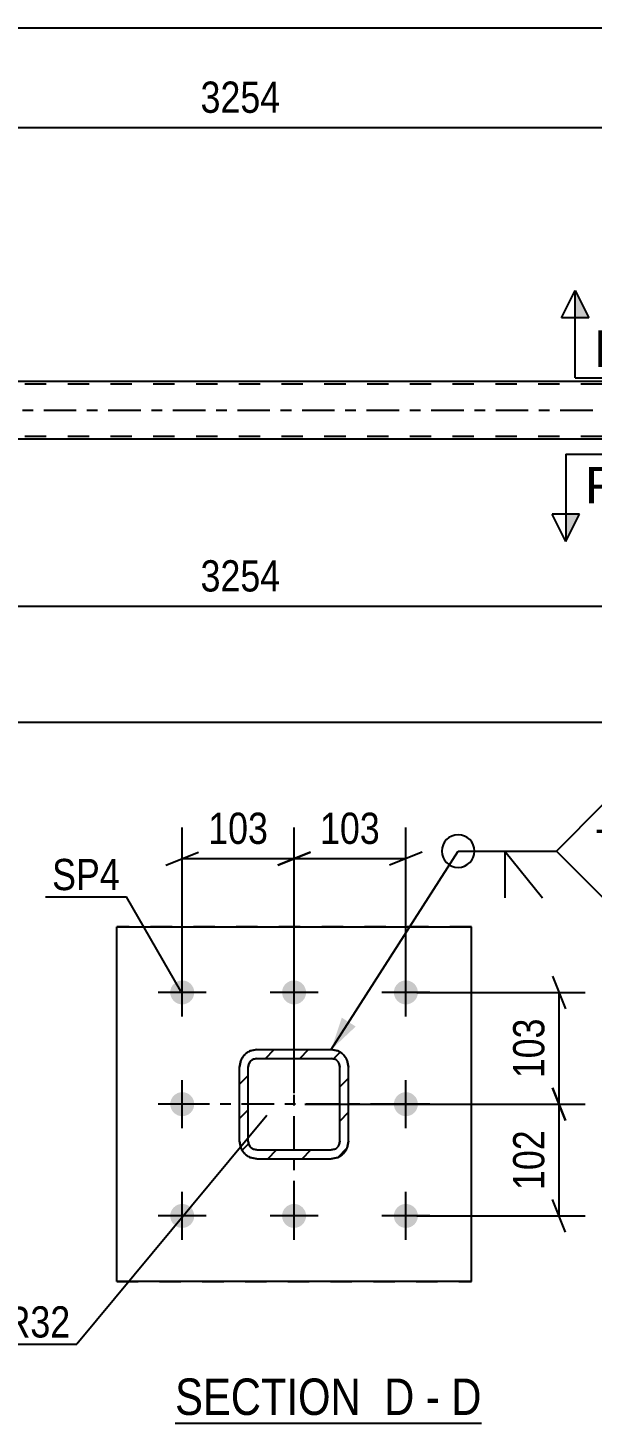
# Model space of a CAD drawing. Header units: millimetres. Extents: x 0 to 841, y 0 to 594.
# Drawn here: x 84.9 to 136.6, y 134.7 to 262.7 of the extents above; entities that cross this region are included whole.
import ezdxf

# ---------------------------------------------------------------- set-up
doc = ezdxf.new("R2010")
doc.units = ezdxf.units.MM
doc.linetypes.add('DXK_LINE_DOT2', pattern=[3.9198, 1.9599, -1.9599])
doc.linetypes.add('DXK_LINE_DOT3', pattern=[5.9187, 2.979, -0.9799, 0.9799, -0.9799])
doc.styles.add('Arial', font='ARIAL.TTF', dxfattribs={"height": 0.2})
doc.styles.add('Arial Narrow', font='ARIALN.TTF', dxfattribs={"height": 0.2})

# ---------------------------------------------------------------- blocks, each defined once
blk = doc.blocks.new('Unknown-404166606-14 - 5936')
at = {"color": 6, "linetype": 'Continuous'}
blk.add_line((98.4, 134.74), (126.47, 134.74), dxfattribs=at)
at = {"color": 0, "linetype": 'Continuous'}
for points in [[(116.51, 135.49), (116.51, 138.99), (98.4, 138.99), (98.4, 135.49)], [(120.33, 135.49), (120.33, 138.99), (117.56, 138.99), (117.56, 135.49)], [(122.66, 135.49), (122.66, 138.99), (121.38, 138.99), (121.38, 135.49)], [(126.47, 135.49), (126.47, 138.99), (123.71, 138.99), (123.71, 135.49)]]:
    blk.add_wipeout(points, dxfattribs=at)
at = {"color": 7, "linetype": 'Continuous', "style": 'Arial Narrow'}
for s, p in [('SECTION ', (98.4, 135.49)), ('D', (117.56, 135.49)), ('D', (123.71, 135.49)), ('-', (121.38, 135.49))]:
    blk.add_text(s, height=3.34, dxfattribs=at).set_placement(p)
blk = doc.blocks.new('Part-404166606-3677 - 3614')
at = {"color": 2, "linetype": 'Continuous'}
for p, q in [((153.92, 230.27), (62.68, 230.27)), ((153.92, 224.99), (62.68, 224.99))]:
    blk.add_line(p, q, dxfattribs=at)
at = {"color": 7, "linetype": 'DXK_LINE_DOT2'}
for p, q in [((721.6, 230.03), (62.68, 230.03)), ((721.6, 225.23), (62.68, 225.23))]:
    blk.add_line(p, q, dxfattribs=at)
at = {"color": 7, "linetype": 'DXK_LINE_DOT3'}
blk.add_line((62.68, 227.63), (721.6, 227.63), dxfattribs=at)
blk = doc.blocks.new('Bolt-404166606-5983 - 5936')
at = {"linetype": 'Continuous'}
for points in [[(99.05, 173.14, -1), (99.05, 175.34, -1)], [(109.3, 173.14, -1), (109.3, 175.34, -1)], [(119.55, 173.14, -1), (119.55, 175.34, -1)], [(99.05, 162.89, -1), (99.05, 165.09, -1)], [(119.55, 162.89, -1), (119.55, 165.09, -1)], [(99.05, 152.64, -1), (99.05, 154.84, -1)], [(109.3, 152.64, -1), (109.3, 154.84, -1)], [(119.55, 152.64, -1), (119.55, 154.84, -1)]]:
    blk.add_hatch(color=1, dxfattribs=at).paths.add_polyline_path(points)
at = {"color": 1, "linetype": 'Continuous'}
for p, q in [((99.05, 172.04), (99.05, 176.44)), ((109.3, 172.04), (109.3, 176.44)), ((119.55, 172.04), (119.55, 176.44)), ((101.25, 174.24), (96.85, 174.24)), ((111.5, 174.24), (107.1, 174.24)), ((121.75, 174.24), (117.35, 174.24)), ((99.05, 161.79), (99.05, 166.19)), ((119.55, 161.79), (119.55, 166.19)), ((101.25, 163.99), (96.85, 163.99)), ((121.75, 163.99), (117.35, 163.99)), ((99.05, 151.54), (99.05, 155.94)), ((109.3, 151.54), (109.3, 155.94)), ((119.55, 151.54), (119.55, 155.94)), ((101.25, 153.74), (96.85, 153.74)), ((111.5, 153.74), (107.1, 153.74)), ((121.75, 153.74), (117.35, 153.74))]:
    blk.add_line(p, q, dxfattribs=at)
blk = doc.blocks.new('Part-404166606-6035 - 5936')
at = {"color": 2, "linetype": 'Continuous'}
for p, q in [((93.05, 180.24), (125.55, 180.24)), ((93.05, 147.74), (93.05, 180.24)), ((125.55, 147.74), (125.55, 180.24)), ((125.55, 147.74), (93.05, 147.74))]:
    blk.add_line(p, q, dxfattribs=at)
at = {"color": 7, "linetype": 'DXK_LINE_DOT2'}
for p, q in [((125.55, 180.24), (93.05, 180.24)), ((93.05, 147.74), (125.55, 147.74))]:
    blk.add_line(p, q, dxfattribs=at)
blk = doc.blocks.new('Part-404166606-6057 - 5936')
at = {"linetype": 'Continuous'}
h = blk.add_hatch(dxfattribs=at)
h.set_pattern_fill('', scale=0.7, style=0, pattern_type=0)
h.set_pattern_definition([(45, (113.3113, 159.111), (-1.57154, 1.57154), [])])
h.paths.add_polyline_path([(112.7, 158.99), (113.31, 159.11), (113.83, 159.46), (114.18, 159.98), (114.3, 160.59), (114.3, 167.39), (114.18, 168), (113.83, 168.52), (113.31, 168.87), (112.7, 168.99), (105.9, 168.99), (105.29, 168.87), (104.77, 168.52), (104.42, 168), (104.3, 167.39), (104.3, 160.59), (104.42, 159.98), (104.77, 159.46), (105.29, 159.11), (105.9, 158.99)])
h.paths.add_polyline_path([(105.9, 159.79), (105.59, 159.85), (105.33, 160.02), (105.16, 160.28), (105.1, 160.59), (105.1, 167.39), (105.16, 167.7), (105.33, 167.95), (105.59, 168.13), (105.9, 168.19), (112.7, 168.19), (113.01, 168.13), (113.26, 167.95), (113.44, 167.7), (113.5, 167.39), (113.5, 160.59), (113.44, 160.28), (113.26, 160.02), (113.01, 159.85), (112.7, 159.79)])
at = {"color": 7, "linetype": 'DXK_LINE_DOT3'}
for p, q in [((109.3, 153.99), (109.3, 173.99)), ((119.3, 163.99), (99.3, 163.99))]:
    blk.add_line(p, q, dxfattribs=at)
at = {"color": 7, "linetype": 'DXK_LINE_DOT2'}
for p, q in [((105.29, 168.87), (105.9, 168.99)), ((105.9, 168.99), (112.7, 168.99)), ((112.7, 168.99), (113.31, 168.87)), ((104.3, 167.39), (104.42, 168)), ((105.16, 167.7), (105.1, 167.39)), ((105.9, 168.19), (105.59, 168.13)), ((105.9, 168.19), (112.7, 168.19)), ((113.01, 168.13), (112.7, 168.19)), ((113.5, 167.39), (113.44, 167.7)), ((114.18, 168), (114.3, 167.39)), ((104.3, 160.59), (104.3, 167.39)), ((105.1, 160.59), (105.1, 167.39)), ((113.5, 160.59), (113.5, 167.39)), ((114.3, 160.59), (114.3, 167.39)), ((104.42, 159.98), (104.3, 160.59)), ((105.1, 160.59), (105.16, 160.28)), ((113.44, 160.28), (113.5, 160.59)), ((114.3, 160.59), (114.18, 159.98)), ((105.9, 158.99), (105.29, 159.11)), ((105.59, 159.85), (105.9, 159.79)), ((105.9, 159.79), (112.7, 159.79)), ((105.9, 158.99), (112.7, 158.99)), ((112.7, 159.79), (113.01, 159.85)), ((113.31, 159.11), (112.7, 158.99))]:
    blk.add_line(p, q, dxfattribs=at)
at = {"color": 2, "linetype": 'Continuous'}
for p, q in [((105.9, 168.99), (105.29, 168.87)), ((105.9, 168.99), (112.7, 168.99)), ((113.31, 168.87), (112.7, 168.99)), ((104.42, 168), (104.3, 167.39)), ((105.1, 167.39), (105.16, 167.7)), ((105.59, 168.13), (105.9, 168.19)), ((105.9, 168.19), (112.7, 168.19)), ((112.7, 168.19), (113.01, 168.13)), ((113.44, 167.7), (113.5, 167.39)), ((114.3, 167.39), (114.18, 168)), ((104.3, 160.59), (104.3, 167.39)), ((105.1, 160.59), (105.1, 167.39)), ((113.5, 160.59), (113.5, 167.39)), ((114.3, 160.59), (114.3, 167.39)), ((104.3, 160.59), (104.42, 159.98)), ((105.16, 160.28), (105.1, 160.59)), ((113.5, 160.59), (113.44, 160.28)), ((114.18, 159.98), (114.3, 160.59)), ((105.29, 159.11), (105.9, 158.99)), ((105.9, 159.79), (105.59, 159.85)), ((105.9, 159.79), (112.7, 159.79)), ((105.9, 158.99), (112.7, 158.99)), ((113.01, 159.85), (112.7, 159.79)), ((112.7, 158.99), (113.31, 159.11))]:
    blk.add_line(p, q, dxfattribs=at)
at = {"color": 7, "linetype": 'DXK_LINE_DOT2'}
for centre, radius, start, end in [((105.9, 167.39), 1.6, 112.5, 157.5), ((105.9, 167.39), 0.8, 112.5, 157.5), ((112.7, 167.39), 0.8, 22.5, 67.5), ((112.7, 167.39), 1.6, 22.5, 67.5), ((105.9, 160.59), 1.6, 202.5, 247.5), ((105.9, 160.59), 0.8, 202.5, 247.5), ((112.7, 160.59), 0.8, 292.5, 337.5), ((112.7, 160.59), 1.6, 292.5, 337.5)]:
    blk.add_arc(centre, radius, start, end, dxfattribs=at)
at = {"color": 2, "linetype": 'Continuous'}
for centre, radius, start, end in [((105.9, 167.39), 1.6, 112.5, 157.5), ((105.9, 167.39), 0.8, 112.5, 157.5), ((112.7, 167.39), 0.8, 22.5, 67.5), ((112.7, 167.39), 1.6, 22.5, 67.5), ((105.9, 160.59), 1.6, 202.5, 247.5), ((105.9, 160.59), 0.8, 202.5, 247.5), ((112.7, 160.59), 0.8, 292.5, 337.5), ((112.7, 160.59), 1.6, 292.5, 337.5)]:
    blk.add_arc(centre, radius, start, end, dxfattribs=at)
blk = doc.blocks.new('StraightDimension-404166606-19207 - 3614')
at = {"color": 7, "linetype": 'Continuous'}
blk.add_line((53.42, 199.02), (730.86, 199.02), dxfattribs=at)
blk = doc.blocks.new('StraightDimension-404166606-14227 - 3614')
at = {"color": 7, "linetype": 'Continuous'}
for p, q in [((54.06, 223.99), (54.06, 206.54)), ((154.72, 215.59), (154.72, 201.05)), ((55.56, 210.26), (52.56, 209.06)), ((153.22, 209.06), (156.22, 210.26)), ((54.06, 209.66), (154.72, 209.66))]:
    blk.add_line(p, q, dxfattribs=at)
at = {"color": 0}
blk.add_wipeout([(108.65, 210.41), (108.65, 214.61), (100.13, 214.61), (100.13, 210.41)], dxfattribs=at)
at = {"color": 3, "style": 'Arial Narrow'}
blk.add_text('3254', height=2.863, dxfattribs=at).set_placement((100.73, 211.01))
at = {"color": 0, "linetype": 'Continuous'}
for points in [[(53.46, 208.96), (49.26, 208.96), (49.26, 205.94), (53.46, 205.94)], [(154.12, 208.96), (149.92, 208.96), (149.92, 200.45), (154.12, 200.45)]]:
    blk.add_wipeout(points, dxfattribs=at)
at = {"color": 3, "linetype": 'Continuous', "style": 'Arial Narrow'}
for s, height, p in [('0', 2.86, (52.86, 206.54)), ('3254', 2.863, (153.52, 201.05))]:
    blk.add_text(s, height=height, rotation=90.0002, dxfattribs=at).set_placement(p)
blk = doc.blocks.new('StraightDimension-404166606-14250 - 3614')
at = {"color": 7, "linetype": 'Continuous'}
for p, q in [((54.06, 231.27), (54.06, 256.41)), ((154.72, 239.67), (154.72, 256.41)), ((55.56, 254.16), (52.56, 252.96)), ((54.06, 253.56), (154.72, 253.56)), ((153.22, 252.96), (156.22, 254.16))]:
    blk.add_line(p, q, dxfattribs=at)
at = {"color": 0}
blk.add_wipeout([(108.65, 254.31), (108.65, 258.51), (100.13, 258.51), (100.13, 254.31)], dxfattribs=at)
at = {"color": 3, "style": 'Arial Narrow'}
blk.add_text('3254', height=2.863, dxfattribs=at).set_placement((100.73, 254.91))
blk = doc.blocks.new('StraightDimension-404166606-19240 - 3614')
at = {"color": 7, "linetype": 'Continuous'}
blk.add_line((54.06, 262.7), (730.22, 262.7), dxfattribs=at)
blk = doc.blocks.new('StraightDimension-404166606-37538 - 5936')
at = {"color": 7, "linetype": 'Continuous'}
for p, q in [((132.99, 175.74), (134.19, 172.74)), ((120.55, 174.24), (135.99, 174.24)), ((133.59, 163.99), (133.59, 174.24)), ((134.19, 162.49), (132.99, 165.49)), ((110.3, 163.99), (135.99, 163.99))]:
    blk.add_line(p, q, dxfattribs=at)
at = {"color": 0}
blk.add_wipeout([(132.84, 172.46), (128.64, 172.46), (128.64, 165.77), (132.84, 165.77)], dxfattribs=at)
at = {"color": 3, "style": 'Arial Narrow'}
blk.add_text('103', height=2.863, rotation=90.0002, dxfattribs=at).set_placement((132.24, 166.37))
blk = doc.blocks.new('StraightDimension-404166606-37539 - 5936')
at = {"color": 7, "linetype": 'Continuous'}
for p, q in [((132.99, 165.49), (134.19, 162.49)), ((110.3, 163.99), (135.99, 163.99)), ((133.59, 153.74), (133.59, 163.99)), ((134.19, 152.24), (132.99, 155.24)), ((120.55, 153.74), (135.99, 153.74))]:
    blk.add_line(p, q, dxfattribs=at)
at = {"color": 0}
blk.add_wipeout([(132.84, 162.21), (128.64, 162.21), (128.64, 155.52), (132.84, 155.52)], dxfattribs=at)
at = {"color": 3, "style": 'Arial Narrow'}
blk.add_text('102', height=2.863, rotation=90.0002, dxfattribs=at).set_placement((132.24, 156.12))
blk = doc.blocks.new('StraightDimension-404166606-37610 - 5936')
at = {"color": 7, "linetype": 'Continuous'}
for p, q in [((109.3, 164.99), (109.3, 189.36)), ((119.55, 175.24), (119.55, 189.36)), ((107.8, 185.91), (110.8, 187.11)), ((121.05, 187.11), (118.05, 185.91)), ((109.3, 186.51), (119.55, 186.51))]:
    blk.add_line(p, q, dxfattribs=at)
at = {"color": 0}
blk.add_wipeout([(117.77, 187.26), (117.77, 191.46), (111.08, 191.46), (111.08, 187.26)], dxfattribs=at)
at = {"color": 3, "style": 'Arial Narrow'}
blk.add_text('103', height=2.863, dxfattribs=at).set_placement((111.68, 187.86))
blk = doc.blocks.new('StraightDimension-404166606-37611 - 5936')
at = {"color": 7, "linetype": 'Continuous'}
for p, q in [((99.05, 175.24), (99.05, 189.36)), ((109.3, 164.99), (109.3, 189.36)), ((97.55, 185.91), (100.55, 187.11)), ((110.8, 187.11), (107.8, 185.91)), ((99.05, 186.51), (109.3, 186.51))]:
    blk.add_line(p, q, dxfattribs=at)
at = {"color": 0}
blk.add_wipeout([(107.52, 187.26), (107.52, 191.46), (100.83, 191.46), (100.83, 187.26)], dxfattribs=at)
at = {"color": 3, "style": 'Arial Narrow'}
blk.add_text('103', height=2.863, dxfattribs=at).set_placement((101.43, 187.86))
blk = doc.blocks.new('SectionMark-404166606-3982 - 3614')
at = {"linetype": 'Continuous'}
for points in [[(136.31, 236.11), (135.06, 236.11), (135.06, 238.61)], [(180.59, 236.11), (179.34, 236.11), (180.59, 238.61)]]:
    blk.add_hatch(color=6, dxfattribs=at).paths.add_polyline_path(points)
at = {"color": 6, "linetype": 'Continuous'}
for p, q in [((133.81, 236.11), (135.06, 238.61)), ((135.06, 230.61), (135.06, 238.61)), ((135.06, 238.61), (136.31, 236.11)), ((180.59, 238.61), (179.34, 236.11)), ((180.59, 230.61), (180.59, 238.61)), ((180.59, 238.61), (181.84, 236.11)), ((136.31, 236.11), (133.81, 236.11)), ((179.34, 236.11), (181.84, 236.11)), ((135.06, 230.61), (143.06, 230.61)), ((180.59, 230.61), (172.59, 230.61))]:
    blk.add_line(p, q, dxfattribs=at)
at = {"color": 0, "linetype": 'Continuous'}
for points in [[(139.66, 231.61), (139.66, 235.11), (136.81, 235.11), (136.81, 231.61)], [(178.84, 231.61), (178.84, 235.11), (175.99, 235.11), (175.99, 231.61)]]:
    blk.add_wipeout(points, dxfattribs=at)
at = {"color": 3, "linetype": 'Continuous', "style": 'Arial'}
for p in [(136.81, 231.61), (175.99, 231.61)]:
    blk.add_text('F', height=3.34, dxfattribs=at).set_placement(p)
blk = doc.blocks.new('SectionMark-404166606-3984 - 3614')
at = {"linetype": 'Continuous'}
for points in [[(134.21, 218.09), (135.46, 218.09), (134.21, 215.59)], [(179.27, 218.09), (180.52, 218.09), (180.52, 215.59)]]:
    blk.add_hatch(color=6, dxfattribs=at).paths.add_polyline_path(points)
at = {"color": 6, "linetype": 'Continuous'}
for p, q in [((134.21, 223.59), (142.21, 223.59)), ((134.21, 223.59), (134.21, 215.59)), ((180.52, 223.59), (172.52, 223.59)), ((180.52, 223.59), (180.52, 215.59)), ((134.21, 215.59), (132.96, 218.09)), ((135.46, 218.09), (132.96, 218.09)), ((134.21, 215.59), (135.46, 218.09)), ((179.27, 218.09), (181.77, 218.09)), ((180.52, 215.59), (179.27, 218.09)), ((181.77, 218.09), (180.52, 215.59))]:
    blk.add_line(p, q, dxfattribs=at)
at = {"color": 0, "linetype": 'Continuous'}
for points in [[(138.81, 219.09), (138.81, 222.59), (135.96, 222.59), (135.96, 219.09)], [(178.77, 219.09), (178.77, 222.59), (175.92, 222.59), (175.92, 219.09)]]:
    blk.add_wipeout(points, dxfattribs=at)
at = {"color": 3, "linetype": 'Continuous', "style": 'Arial'}
for p in [(135.96, 219.09), (175.92, 219.09)]:
    blk.add_text('F', height=3.34, dxfattribs=at).set_placement(p)
blk = doc.blocks.new('Mark-404166606-6031 - 5936')
at = {"color": 0}
blk.add_wipeout([(93.33, 183.62), (93.33, 186.62), (87.12, 186.62), (87.12, 183.62)], dxfattribs=at)
blk.add_wipeout([(93.33, 183.62), (93.33, 186.62), (87.12, 186.62), (87.12, 183.62)], dxfattribs=at)
at = {"color": 30, "linetype": 'Continuous'}
for p in [(86.52, 183.02), (98.93, 174.36)]:
    blk.add_line(p, (93.93, 183.02), dxfattribs=at)
at = {"color": 3, "style": 'Arial Narrow'}
blk.add_text('SP4', height=2.863, dxfattribs=at).set_placement((87.12, 183.62))
blk = doc.blocks.new('Mark-404166606-6053 - 5936')
at = {"color": 0}
blk.add_wipeout([(88.79, 142.59), (88.79, 145.59), (80.76, 145.59), (80.76, 142.59)], dxfattribs=at)
blk.add_wipeout([(88.79, 142.59), (88.79, 145.59), (80.76, 145.59), (80.76, 142.59)], dxfattribs=at)
at = {"color": 30, "linetype": 'Continuous'}
for p in [(106.81, 162.95), (80.16, 141.99)]:
    blk.add_line(p, (89.39, 141.99), dxfattribs=at)
at = {"color": 3, "style": 'Arial Narrow'}
blk.add_text('TR32', height=2.863, dxfattribs=at).set_placement((80.76, 142.59))
blk = doc.blocks.new('WeldMark-404166606-19272 - 5936')
at = {"linetype": 'Continuous'}
blk.add_hatch(color=30, dxfattribs=at).paths.add_polyline_path([(114.95, 171.11), (112.7, 168.99), (113.68, 171.92)])
at = {"color": 30, "linetype": 'Continuous'}
for p, q in [((112.7, 168.99), (124.34, 187.2)), ((124.34, 187.2), (133.34, 187.2))]:
    blk.add_line(p, q, dxfattribs=at)
at = {"color": 3, "linetype": 'Continuous'}
for q in [(132.06, 182.91), (128.63, 182.91)]:
    blk.add_line((128.63, 187.2), q, dxfattribs=at)
for start, end in [(90, 270), (270, 90)]:
    blk.add_arc((124.34, 187.2), 1.5, start, end, dxfattribs=at)
at = {"color": 0, "linetype": 'Continuous'}
blk.add_wipeout([(144.72, 186.3), (144.72, 189.3), (136.94, 189.3), (136.94, 186.3)], dxfattribs=at)
blk.add_wipeout([(144.72, 186.3), (144.72, 189.3), (136.94, 189.3), (136.94, 186.3)], dxfattribs=at)
at = {"color": 3, "linetype": 'Continuous'}
for q in [(137.63, 191.49), (137.63, 182.91)]:
    blk.add_line((133.34, 187.2), q, dxfattribs=at)
at = {"color": 3, "linetype": 'Continuous', "style": 'Arial'}
blk.add_text('TYP', height=2.865, dxfattribs=at).set_placement((136.94, 186.3))

msp = doc.modelspace()

# ---------------------------------------------------------------- block references
for name in ['StraightDimension-404166606-14250 - 3614', 'Part-404166606-3677 - 3614', 'StraightDimension-404166606-19207 - 3614', 'Part-404166606-6035 - 5936', 'Bolt-404166606-5983 - 5936', 'Part-404166606-6057 - 5936', 'Unknown-404166606-14 - 5936']:
    msp.add_blockref(name, (0, 0))

# ---------------------------------------------------------------- next in the draw order: block references
for name in ['StraightDimension-404166606-19240 - 3614', 'StraightDimension-404166606-14227 - 3614', 'StraightDimension-404166606-37538 - 5936', 'Mark-404166606-6053 - 5936']:
    msp.add_blockref(name, (0, 0))

# ---------------------------------------------------------------- next in the draw order: block references
for name in ['SectionMark-404166606-3982 - 3614', 'SectionMark-404166606-3984 - 3614', 'StraightDimension-404166606-37539 - 5936']:
    msp.add_blockref(name, (0, 0))

# ---------------------------------------------------------------- next in the draw order: block references
msp.add_blockref('StraightDimension-404166606-37610 - 5936', (0, 0))

# ---------------------------------------------------------------- next in the draw order: block references
for name in ['StraightDimension-404166606-37611 - 5936', 'WeldMark-404166606-19272 - 5936']:
    msp.add_blockref(name, (0, 0))

# ---------------------------------------------------------------- next in the draw order: block references
msp.add_blockref('Mark-404166606-6031 - 5936', (0, 0))

doc.saveas('drawing.dxf')
